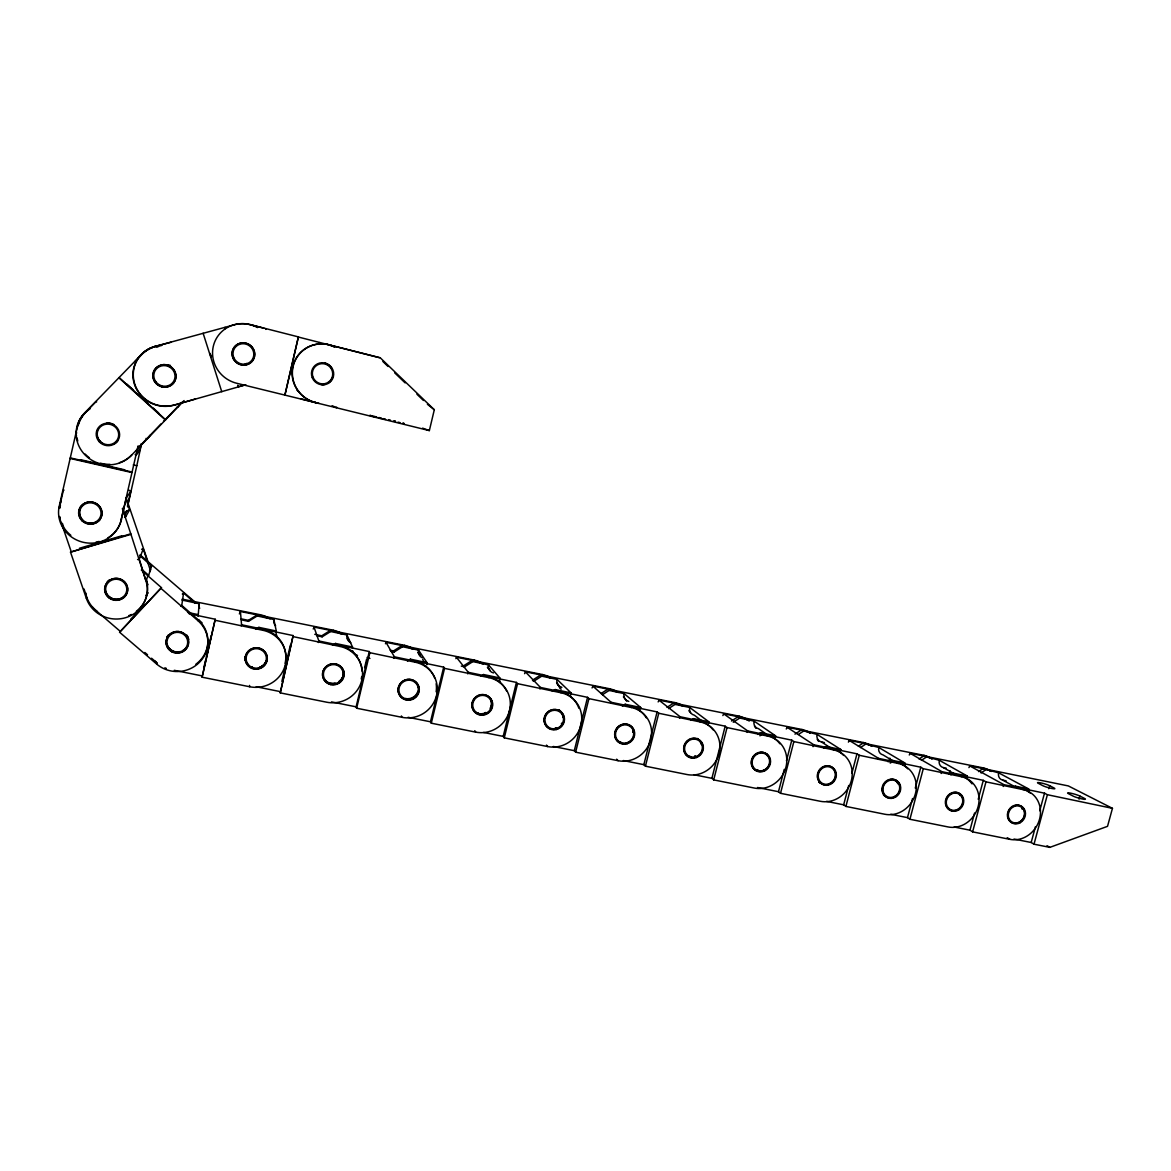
<?xml version="1.0" encoding="UTF-8"?>
<svg xmlns="http://www.w3.org/2000/svg" width="1171" height="1171" viewBox="0 0 1171 1171"><rect width="100%" height="100%" fill="white"/><g stroke="black" fill="none" stroke-linecap="round" stroke-linejoin="round"><path stroke-width="1.5" d="M285.109 663.298A29.875 28.733 -8.8 0 0 262.67 629.193L262.846 630.276A29.992 28.836 -8.9 0 1 285.373 664.484A29.992 28.836 -8.9 0 1 249.686 686.748L202.085 677.189L215.23 619.239L189.043 613.736M202.085 677.189L215.23 619.239M141.31 570.043L161.481 587.681L119.588 632.238L156.665 664.059A30.636 29.246 -2.4 0 0 199.86 661.908A30.636 29.246 -2.4 0 0 197.958 620.689L198.031 619.635L181.768 605.407L183.569 592.98L195.162 603.153M198.104 616.297A7.699 7.392 -1.7 0 1 198.28 614.643L199.114 603.694L182.047 600.079L182.178 599.157L260.343 614.76A28.309 27.27 -7.3 0 1 270.047 618.786M156.665 664.059L156.914 662.83L151.557 658.234M128.781 490.137A7.582 7.246 13.6 0 0 130.889 490.956L126.278 498.187L121.14 519.909A31.705 30.095 11.2 0 1 83.609 542.378A31.705 30.095 11.2 0 1 59.223 506.194L77.432 426.683A31.515 29.992 18.2 0 1 88.41 409.821M59.414 508.243A31.573 29.978 11.3 0 1 59.867 505.579L63.424 489.99A8.124 7.685 13.8 0 0 64.024 490.107M76.613 432.597L75.925 435.685A8.109 7.685 17.1 0 1 76.598 435.875M121.14 519.909L137.988 446.239M135.119 454.655A7.963 7.612 15.8 0 1 136.29 454.846L138.266 446.078M136.29 454.846L139.803 450.513L141.31 443.809M127.507 505.945L130.889 490.956M141.53 443.75L136.802 465.692L133.274 464.887M127.507 506.911L136.802 465.692M265.846 328.831L265.861 328.758A7.846 7.597 36.1 0 0 265.744 329.388M203.886 667.411L205.496 660.415M206.316 656.916L208.731 646.407M209.536 642.908L211.146 635.912M298.385 336.897L284.904 395.11L298.385 336.897L250.17 324.601A31.046 29.992 31.2 0 0 213.283 346.396A31.046 29.992 31.2 0 0 236.718 383.268L429.347 430.591L434.309 409.748L380.209 357.755L328.905 344.816A30.197 29.524 36.3 0 0 292.852 366.333A30.197 29.524 36.3 0 0 315.467 402.517L315.848 402.707A30.329 29.641 36.4 0 1 293.145 366.377A30.329 29.641 36.4 0 1 329.344 344.786M319.463 342.561L319.449 342.635A7.729 7.509 39.1 0 1 319.112 343.718M281.874 681.376L290.379 645.075M361.971 671.1A29.29 28.294 -17.4 0 0 339.488 645.294L339.971 646.436A29.407 28.411 -17.5 0 1 361.81 680.161A29.407 28.411 -17.5 0 1 326.768 702.219L280.264 692.881L293.145 635.575L241.563 624.758L240.421 611.496L333.208 630.203A27.782 26.889 -15.7 0 1 342.693 634.155M280.264 692.881L293.145 635.575M364.591 667.69L366.625 659.156M434.778 678.316A28.777 27.826 -27.5 0 0 414.578 661.044L415.324 662.23A28.894 27.928 -27.6 0 1 436.505 695.486A28.894 27.928 -27.6 0 1 402.092 717.34L356.643 708.221L356.116 706.845L369.275 651.544L318.863 640.976L313.989 627.071L404.507 645.309A27.314 26.479 -25.8 0 1 413.787 649.188M356.643 708.221L369.86 652.701L369.275 651.544M119.588 632.238L161.481 587.681M506.56 690.875A28.338 27.314 -36.7 0 0 487.956 676.443L488.995 677.672A28.455 27.416 -36.8 0 1 509.531 710.475A28.455 27.416 -36.8 0 1 475.719 732.124L431.294 723.195L430.489 721.79L443.677 667.148L394.407 656.814L385.976 642.308A7.026 6.836 -21.8 0 1 385.449 643.757M431.294 723.195L444.541 668.363L443.677 667.148M578.898 708.265A27.958 26.787 -43.8 0 0 559.723 691.49L561.011 692.764A28.06 26.874 -43.9 0 1 580.933 725.127A28.06 26.874 -43.9 0 1 547.721 746.571L504.277 737.847L503.193 736.398L516.411 682.415L468.254 672.315L456.397 657.209A6.909 6.719 -33.4 0 1 455.885 658.658M504.277 737.847L517.553 683.659L516.411 682.415M646.29 717.808A27.606 26.23 -48.8 0 0 629.896 706.215L631.432 707.533A27.709 26.318 -48.8 0 1 650.769 739.443A27.709 26.318 -48.8 0 1 618.112 760.696L575.634 752.177L574.302 750.684L587.549 697.331L540.446 687.45L525.34 671.803A6.821 6.602 -42.5 0 1 524.579 673.676M575.634 752.177L588.925 698.619L587.549 697.331M713.051 729.826A27.284 25.689 -52.3 0 0 698.545 720.619L700.317 721.965A27.387 25.777 -52.3 0 1 719.082 753.465A27.387 25.777 -52.3 0 1 686.982 774.529L645.426 766.185L643.845 764.663L657.107 711.924L611.042 702.263L592.819 686.089A6.733 6.47 -48.7 0 1 592.058 687.933M645.426 766.185L658.746 713.256L657.107 711.924M779.886 743.775A26.977 25.162 -54.8 0 0 765.717 734.7L767.722 736.091A27.079 25.235 -54.9 0 1 785.931 767.181A27.079 25.235 -54.9 0 1 754.373 788.054L713.695 779.886L711.895 778.334L725.171 726.196L680.102 716.74L658.892 700.082A6.66 6.338 -52.7 0 1 658.146 701.912M713.695 779.886L727.045 727.572L725.171 726.196M225.037 327.441L224.744 328.568L225.066 327.514A7.934 7.626 32 0 1 225.33 328.641M843.676 755.456A26.684 24.635 -56.7 0 0 831.454 748.489L833.679 749.923A26.772 24.708 -56.7 0 1 851.346 780.603A26.772 24.708 -56.7 0 1 820.315 801.286L780.515 793.309L778.481 791.713L784.248 769.376M786.458 760.784L791.786 740.174L747.669 730.924L723.605 713.783A6.587 6.206 -55.5 0 1 722.858 715.583M780.515 793.309L793.865 741.58L791.786 740.174M907.759 768.849A26.391 24.123 -58.1 0 0 895.815 761.984L898.23 763.448A26.494 24.196 -58.1 0 1 915.4 793.748A26.494 24.196 -58.1 0 1 884.866 814.255L845.901 806.424L843.662 804.814L848.712 785.478M851.917 773.182L856.967 753.846L813.801 744.785L787 727.206A6.528 6.089 -57.5 0 1 786.268 728.991M845.901 806.424L859.265 755.28L856.967 753.846M888.994 761.574L889.887 758.149M972.032 783.882A26.113 23.625 -59.3 0 0 958.829 775.202L961.45 776.695A26.216 23.698 -59.3 0 1 978.122 806.614A26.216 23.698 -59.3 0 1 948.086 826.946L909.926 819.276L907.481 817.636L912.531 798.52M915.283 788.083L920.787 767.225L878.528 758.369L849.121 740.35A6.455 5.957 -58.9 0 1 848.39 742.121M909.926 819.276L923.29 768.703L920.787 767.225M949.227 774.207L950.135 770.811M1030.29 793.118A25.85 23.142 -60.1 0 0 1020.541 788.156L1023.352 789.678A25.938 23.215 -60.1 0 1 1039.541 819.217A25.938 23.215 -60.1 0 1 1009.988 839.358L972.618 831.864L969.969 830.195L974.565 812.996M978.239 799.251L983.289 780.34L941.894 771.66L909.999 753.231A6.397 5.84 -60 0 1 909.267 754.988M972.618 831.864L985.982 781.847L983.289 780.34M968.929 767.605A6.323 5.738 -60.9 0 0 969.661 765.863L1068.347 785.931L1112.45 808.341L1107.532 826.331L1049.845 847.365L1034.008 844.189L1031.183 842.491L1035.471 826.638M1039.746 810.786L1044.503 793.177L1003.957 784.672L969.661 765.863M1048.806 788.712L1049.626 785.682A6.704 0.79 15.8 0 0 1040.931 782.931A6.704 0.79 15.8 0 0 1038.194 783.267L1042.673 785.609A6.733 0.805 15.8 0 0 1051.441 788.405A6.733 0.805 15.8 0 0 1054.149 788.039L1049.626 785.682M1034.008 844.189L1047.386 794.714L1044.503 793.177M1079.047 799.134L1079.882 796.06A6.806 0.805 15.9 0 0 1070.997 793.235A6.806 0.805 15.9 0 0 1068.362 793.631L1073.075 796.075A6.85 0.82 15.9 0 0 1082.033 798.929A6.85 0.82 15.9 0 0 1084.639 798.505L1079.882 796.06M148.014 584.651A7.831 7.48 3.9 0 1 148.644 575.342L151.586 565.944L139.759 555.581M122.34 508.58L130.786 533.786L70.509 552.141L86.347 598.337A31.266 29.699 4.3 0 0 125.663 617.673A31.266 29.699 4.3 0 0 145.833 580.509L139.29 559.196L143.228 548.965A7.524 7.187 7.9 0 1 141.589 549.258M145.833 580.509L130.786 533.786M86.347 598.337L86.874 597.342M234.288 324.894L234.346 324.777A30.739 29.699 31.3 0 1 257.503 327.573M124.565 517.158A7.919 7.553 9.8 0 1 125.663 516.748L129.615 509.795L125.765 498.29M161.466 345.386A31.28 29.948 25 0 0 141.559 354.447L84.297 413.304A31.837 30.3 18.1 0 0 86.566 456.368A31.837 30.3 18.1 0 0 131.357 455.402L184.081 400.555M150.459 434.953L146.873 439.242A7.977 7.641 18.8 0 1 146.053 438.393M131.357 455.402L131.708 454.992A31.705 30.168 18.2 0 1 119.442 462.706M234.346 324.777L154.85 346.499A31.588 30.256 24.9 0 0 134.416 384.176A31.588 30.256 24.9 0 0 173.923 405.181L195.44 398.974M145.819 595.424L148.278 592.848M130.625 619.298L144.15 605.144M139.656 446.166L161.056 423.902M163.53 421.34L181.959 402.297M77.066 428.527A31.705 30.168 18.2 0 1 84.854 413.056L96.183 401.463A8.124 7.714 21.4 0 0 96.651 401.843M135.221 361.312L141.867 354.432A31.149 29.831 25 0 1 161.7 345.416M250.17 324.601L264.104 328.304M950.823 774.851L953.37 773.138L967.348 776.08A6.616 5.987 -60.6 0 0 967.114 778.012M978.517 771.587L982.864 768.659L998.643 772.831L1028.65 788.947A6.558 5.855 -61.3 0 0 1028.577 792.255M981.035 772.962L985.382 770.035M887.896 761.662L890.487 759.935L904.759 762.936A6.689 6.104 -59.7 0 0 904.627 765.849M890.238 763.097L892.844 761.37L890.487 759.935M919.059 759.028L923.465 756.085L939.332 760.286L967.348 776.08M921.387 760.389L925.807 757.432M858.387 746.234L862.866 743.263L878.821 747.493L904.759 762.936M860.539 747.552L865.032 744.566M823.637 748.196L826.258 746.469L840.837 749.528A6.763 6.236 -58.5 0 0 840.617 751.006M794.963 734.158L801.023 730.162L817.08 734.422L840.837 749.528M798.446 734.451L803.013 731.451M757.988 734.451L760.667 732.695L775.568 735.827A6.836 6.367 -56.9 0 0 775.348 737.32M759.92 735.812L762.614 734.056L760.667 732.695M731.494 720.999L737.92 716.813L739.706 718.057L754.08 721.102L775.568 735.827M733.266 722.258L739.706 718.057M690.919 720.399L693.642 718.628L708.865 721.819A6.909 6.499 -54.8 0 0 708.66 723.327M666.987 707.401L673.501 703.171L675.082 704.386L689.748 707.489L708.865 721.819M668.539 708.631L675.082 704.386M622.387 706.04L625.153 704.254L640.713 707.518A6.982 6.645 -51.8 0 0 640.508 709.041M601.104 693.51L607.734 689.251L609.096 690.422L624.084 693.598L640.713 707.518M602.45 694.71L609.096 690.422M552.331 691.358L555.156 689.558L571.053 692.895A7.07 6.777 -47.3 0 0 570.848 694.959M541.719 676.165L533.595 681.346L532.483 680.19L540.578 675.038L541.719 676.165L557.015 679.4L571.053 692.895M461.272 666.123L464.624 666.841L472.879 661.6L488.512 664.908L499.827 677.95A7.172 6.924 -40.6 0 0 500.529 683.015M480.71 676.355L483.579 674.525L499.827 677.95M407.449 661L410.377 659.171L427.005 662.654A7.275 7.055 -30.9 0 0 426.815 664.777M390.104 650.212L393.515 650.93L401.873 645.675L402.546 646.729L418.515 650.11L427.005 662.654M390.733 651.281L394.144 651.998L402.546 646.729M332.52 645.294L335.492 643.45L352.5 647.021A7.392 7.187 -19.3 0 0 352.339 648.09M314.779 634.345L321.732 635.809L330.251 630.51L330.661 631.52L346.982 634.975A7.085 6.894 -17.7 0 0 350.788 642.703M316.873 635.736L322.113 636.834L330.661 631.52M241.255 618.859L248.369 620.352L257.035 615.009L257.181 615.975L248.486 621.347L241.343 619.84M255.849 629.237L258.879 627.363L276.283 631.023A7.538 7.289 -9 0 0 276.854 635.809M70.509 552.141L130.435 534.518M79.379 548.291L121.901 535.791M237.625 385.303L238.489 386.708L245.471 384.732M245.778 384.805L173.923 405.181M154.85 346.499L170.951 342.269M379.565 357.741L298.063 336.97M174.274 670.31L202.159 675.916M256.186 686.762L280.015 691.563M331.452 701.883L356.116 706.845M408.094 717.296L430.489 721.79M483.521 732.446L503.193 736.398M553.298 746.469L574.302 750.684M623.309 760.535L643.845 764.663M694.022 774.748L711.895 778.334M757.505 787.498L778.481 791.713M826.55 801.374L843.662 804.814M890.721 814.269L907.481 817.636M954.145 827.004L969.969 830.195M1013.969 839.036L1031.183 842.491M187.58 612.404L198.28 614.643M1028.65 788.947L1014.95 786.063L1017.687 787.556M215.215 620.293L262.846 630.276M293.438 636.687L339.971 646.436M369.86 652.701L415.324 662.23M444.541 668.363L488.995 677.672M517.553 683.659L561.011 692.764M588.925 698.619L631.432 707.533M658.746 713.256L700.317 721.965M727.045 727.572L767.722 736.091M793.865 741.58L833.679 749.923M859.265 755.28L898.23 763.448M923.29 768.703L961.45 776.695M985.982 781.847L1023.352 789.678M1047.386 794.714L1112.45 808.341M483.345 663.913A26.904 26.025 -35.5 0 0 474.284 660.093L385.976 642.308M551.453 678.316A26.552 25.542 -43 0 0 542.583 674.555L456.397 657.209M618.127 692.427A26.245 25.045 -48.3 0 0 609.462 688.724L525.34 671.803M683.425 706.23A25.952 24.547 -52 0 0 674.95 702.6L592.819 686.089M747.391 719.77A25.674 24.064 -54.7 0 0 739.091 716.184L658.892 700.082M810.069 733.031A25.396 23.581 -56.6 0 0 801.945 729.489L723.605 713.783M871.487 746.015A25.133 23.127 -58.1 0 0 863.525 742.546L787 727.206M931.677 758.749A24.884 22.673 -59.2 0 0 923.89 755.324L849.121 740.35M990.695 771.235A24.635 22.22 -60.1 0 0 983.069 767.869L909.999 753.231M257.181 615.975L273.868 619.503A7.231 6.997 -7.7 0 0 275.639 625.812M817.08 734.422A6.499 6.031 -58.4 0 0 821.413 741.931L824.399 742.56M939.332 760.286A6.367 5.782 -60.6 0 0 943.416 767.605L946.285 768.22M998.643 772.831A6.309 5.679 -61.4 0 0 1002.625 780.076L1006.123 780.808M402.868 423.302L404.229 423.58L403.058 423.141M80.784 459.749L124.741 469.82M70.48 457.949L132.177 472.059M69.865 458.373L131.825 472.542M371.924 415.822L369.773 415.368L371.69 416.042M382.097 418.647L385.522 419.408L383.166 418.618M373.637 416.232L376.711 416.978M400.043 422.629L398.008 422.145M381.146 418.428L378.511 417.784M394.407 420.916L395.447 421.165M301.21 398.916L319.098 403.41M378.848 417.505L381.278 418.12M395.359 421.487L393.397 420.989M376.359 417.242L372.656 416.305M434.309 409.748L427.4 404.273M390.514 420.228L388.728 419.613M367.021 657.443L369.934 658.468M422.614 428.147L429.347 430.591M332.125 405.693L336.487 407.684A7.612 7.48 33.3 0 1 336.633 407.142M983.069 767.869L985.616 769.245A24.723 22.293 -60.1 0 1 991.427 771.44M1002.625 780.076L1015.301 786.956M923.89 755.324L926.261 756.686A24.972 22.732 -59.2 0 1 932.189 758.91M943.416 767.605L955.931 774.748M1047.006 845.682L1049.845 847.365M863.525 742.546L865.72 743.863A25.22 23.186 -58.1 0 1 871.78 746.132M892.229 760.447L883.036 754.9A6.441 5.899 -59.7 0 1 878.821 747.493M1007.221 837.675L1009.988 839.358M801.945 729.489L803.95 730.792A25.484 23.654 -56.6 0 1 810.127 733.09M821.413 741.931L830.371 747.698M826.258 746.469L828.409 747.859M765.746 733.705L758.53 728.699A6.572 6.148 -56.8 0 1 754.08 721.102M739.091 716.184L740.906 717.442A25.762 24.137 -54.7 0 1 749.235 721.043M701.224 720.414L694.33 715.188A6.645 6.279 -54.6 0 1 689.748 707.489M674.95 702.6L676.545 703.815A26.04 24.635 -52 0 1 683 706.201M693.642 718.628L695.369 719.945M637.844 709.041L640.435 711.236M609.462 688.724L610.838 689.909A26.333 25.118 -48.4 0 1 617.439 692.339M119.984 631.125L95.554 610.135A30.958 29.407 4.4 0 1 85.644 592.833M144.867 652.481L147.546 654.779M625.153 704.254L626.646 705.528M141.779 569.34L148.644 575.342M161.261 588.618L197.958 620.689M196.435 603.255L140.096 554.849M119.179 377.574L165.638 419.76M118.783 377.677L165.433 420.023M126.907 384.132L133.523 390.148M140.139 396.149L145.438 400.965M153.386 408.181L158.671 412.982M382.873 361.488L388.099 366.523M394.656 372.817L405.137 382.888M416.92 394.217L423.463 400.497M542.583 674.555L543.739 675.711A26.655 25.616 -43.1 0 1 550.487 678.17M555.156 689.558L556.401 690.802M616.634 759.189L618.112 760.696M546.476 745.093L547.721 746.571M474.284 660.093L475.206 661.191A27.006 26.113 -35.6 0 1 482.101 663.708M472.879 661.6L471.972 660.503L463.745 665.714L464.624 666.841M483.579 674.525L484.56 675.726M474.753 730.689L475.719 732.124M404.507 645.309L405.195 646.377A27.416 26.567 -25.9 0 1 412.236 648.924M410.377 659.171L411.094 660.327M393.515 650.93L394.144 651.998M401.39 715.949L402.092 717.34M346.982 634.975L352.5 647.021M333.208 630.203L333.633 631.228A27.884 26.977 -15.8 0 1 340.849 633.818M335.492 643.45L335.945 644.562M321.732 635.809L322.113 636.834M60.702 520.978L71.109 551.336M84.019 588.998L86.303 595.673M62.37 523.335L63.922 527.858M148.863 564.217L126.161 497.88M143.228 548.965L149.712 568.374L149.976 567.554A29.451 28.031 5.3 0 1 150.664 569.984M122.779 508.17L125.663 516.748M211.131 356.833L210.033 353.393L211.117 356.965M203.125 333.252L221.758 391.714M273.868 619.503L276.283 631.023M260.343 614.76L260.504 615.741A28.411 27.357 -7.4 0 1 267.866 618.39M258.879 627.363L259.025 628.417M248.369 620.352L248.486 621.347M249.569 685.43L249.686 686.748M201.998 622.665A7.699 7.392 -1.7 0 1 199.158 619.986M199.699 608.335A7.377 7.085 -0.7 0 1 199.114 603.694M240.421 611.496A7.289 7.026 -2.8 0 1 239.338 613.897M241.563 624.758A7.67 7.377 -4.1 0 1 241.226 625.812M166.311 668.363A30.344 28.953 -2.4 0 1 164.862 667.792M156.841 662.859A30.344 28.953 -2.4 0 1 154.587 660.722M185.808 648.236A11.139 10.627 -2.4 0 1 183.32 650.227M179.558 651.632A11.139 10.627 -2.4 0 1 175.518 651.676M171.727 650.329A11.139 10.627 -2.4 0 1 166.824 644.343M167.058 637.478A11.139 10.627 -2.4 0 1 168.17 635.399M186.76 635.282A11.139 10.627 -2.4 0 1 188.502 639.586M266.388 661.044A11.051 10.627 -8.8 0 1 259.64 667.368A10.905 10.495 -8.8 0 0 266.256 661M252.526 667.441A11.051 10.627 -8.8 0 1 251.048 666.841M247.871 664.528A11.051 10.627 -8.8 0 1 245.09 656.668A10.905 10.495 -8.8 0 0 247.462 663.855M149.742 571.902A7.494 7.172 4.7 0 1 151.586 565.944M183.569 592.98A7.407 7.099 2.3 0 1 182.325 594.019M181.768 605.407A7.802 7.465 1.3 0 1 180.919 606.183M198.031 619.635A30.519 29.129 -2.4 0 1 195.85 664.25M125.575 595.322A11.52 10.934 4.4 0 1 105.112 587.374M107.015 582.294A11.52 10.934 4.4 0 1 109.269 579.938M185.823 648.412A11.286 10.773 -2.4 0 1 183.276 650.417M179.456 651.793A11.286 10.773 -2.4 0 1 166.648 644.27M166.985 637.302A11.286 10.773 -2.4 0 1 168.126 635.209M186.95 635.311A11.286 10.773 -2.4 0 1 188.663 639.688M238.064 385.64A7.831 7.568 26.4 0 1 238.489 386.708M174.098 404.976A31.471 30.124 24.9 0 1 134.753 384.059A31.471 30.124 24.9 0 1 155.099 346.528M246.642 363.478A10.7 10.334 31.1 0 1 245.163 364.005M166.911 386.913A11.637 11.139 24.9 0 1 161.905 386.664M157.397 384.366A11.637 11.139 24.9 0 1 153.621 378.921M170.483 366.362A11.637 11.139 24.9 0 0 162.345 364.767A11.49 11.007 24.9 0 1 170.293 366.421M136.422 450.469A7.612 7.289 16.2 0 1 139.803 450.513M126.278 498.187A7.977 7.626 13 0 1 125.707 498.041M121.535 519.236A31.573 29.978 11.3 0 1 107.937 537.84M99.154 541.456A31.573 29.978 11.3 0 1 96.081 542.056M70.846 535.293A31.573 29.978 11.3 0 1 64.346 528.326M60.336 519.822A31.573 29.978 11.3 0 1 59.648 516.865M126.38 510.951A29.978 28.47 11.9 0 1 125.707 513.41M78.369 424.912A31.383 29.875 18.2 0 1 90.211 408.679M117.803 440.735A11.578 11.022 18.2 0 1 113.982 443.941M109.327 445.17A11.578 11.022 18.2 0 1 106.81 445.039M102.711 443.589A11.578 11.022 18.2 0 1 97.471 430.196M106.751 423.112A11.578 11.022 18.2 0 1 114.055 424.649M99.857 519.617A11.681 11.081 11.3 0 1 88.425 523.247M81.428 518.812A11.681 11.081 11.3 0 1 80.814 506.545M124.653 514.567A7.582 7.246 10.5 0 1 129.615 509.795M139.29 559.196A7.919 7.553 7.1 0 1 137.563 559.518M146.126 579.601A31.134 29.582 4.4 0 1 136.319 611.335M131.342 614.482A31.134 29.582 4.4 0 1 128.751 615.668M97.017 611.335A31.134 29.582 4.4 0 1 92.538 607.12M60.248 519.514A31.397 29.787 11.3 0 1 59.545 516.484M59.501 507.072A31.397 29.787 11.3 0 1 61.185 501.042M59.926 508.024A31.266 29.67 11.3 0 1 60.438 504.921M99.828 519.426A11.534 10.949 11.3 0 1 88.586 523.144M81.619 518.841A11.534 10.949 11.3 0 1 80.872 506.736M177.377 406.674A7.934 7.612 21.5 0 1 177.831 407.054L179.558 404.785A7.582 7.289 21.8 0 0 179.134 404.419M110.001 464.36A31.705 30.168 18.2 0 1 100.369 463.174M89.42 457.832A31.705 30.168 18.2 0 1 85.19 454.085M77.769 440.999A31.705 30.168 18.2 0 1 77.081 437.925M156.592 347.245A29.802 28.543 25.1 0 1 158.07 346.806M167.029 386.752A11.49 11.007 24.9 0 1 162.066 386.562M157.587 384.351A11.49 11.007 24.9 0 1 153.796 379.009M168.317 364.986A10.085 9.661 25.1 0 1 170.468 365.469M333.106 375.628A11.168 10.905 36.3 0 1 328.539 382.829M324.894 384.41A11.168 10.905 36.3 0 1 321.688 384.674M325.055 363.142A11.168 10.905 36.3 0 1 332.227 369.333M334.877 346.997A30.022 29.334 36.4 0 0 329.095 344.874L328.656 344.903A29.904 29.231 36.3 0 1 334.423 347.011M297.083 390.353A7.685 7.509 29.6 0 1 298.956 391.67M246.979 363.522A10.861 10.495 31.2 0 1 245.544 364.093M313.989 627.071A7.143 6.938 -10.8 0 1 313.213 629.003M318.863 640.976A7.509 7.275 -12.6 0 1 318.307 642.528M361.722 676.428A29.29 28.294 -17.4 0 1 361.254 678.931M347.421 638.663A27.884 26.977 -15.8 0 1 349.28 640.742M252.57 667.309A10.905 10.495 -8.8 0 1 251.106 666.723M343.454 670.72A10.832 10.466 -17.4 0 1 339.122 681.566M335.565 683.235A10.832 10.466 -17.4 0 1 324.308 679.634M417.915 652.613A27.314 26.479 -25.8 0 1 419.73 654.648M422.658 659.258A27.314 26.479 -25.8 0 1 423.726 661.761M357.492 655.438A7.392 7.187 -19.3 0 1 352.632 650.739M394.407 656.814A7.377 7.158 -23.7 0 1 393.866 658.351M436.154 683.747A28.777 27.826 -27.5 0 1 436.154 691.739M418.647 653.696A27.416 26.567 -25.9 0 1 420.462 655.745M343.323 670.749A10.7 10.334 -17.4 0 1 339.048 681.463M334.774 683.279A10.7 10.334 -17.4 0 1 330.895 683.322M327.295 682.034A10.7 10.334 -17.4 0 1 324.426 679.561M417.988 685.445A10.51 10.158 -27.5 0 1 418.384 687.64M417.915 691.344A10.51 10.158 -27.5 0 1 405.195 698.472M487.385 667.28A26.904 26.025 -35.5 0 1 489.141 669.285M422.204 657.736A6.982 6.792 -29.5 0 1 418.515 650.11M468.254 672.315A7.26 7.041 -34.9 0 1 467.697 673.823M488.366 668.407A27.006 26.113 -35.6 0 1 490.122 670.427M490.459 698.443A10.48 10.1 -36.7 0 1 490.254 708.455A10.349 9.968 -36.7 0 0 490.342 698.516M485.892 712.612A10.48 10.1 -36.7 0 1 475.792 712.422M557.103 683.63A26.552 25.542 -43 0 1 559.87 688.109M493.503 672.915A6.88 6.66 -39.7 0 1 488.512 664.908M540.446 687.45A7.158 6.894 -43.4 0 1 539.904 688.943M556.591 682.81A26.655 25.616 -43.1 0 1 561.085 689.309M485.833 712.495A10.349 9.968 -36.7 0 1 485.16 712.817M478.573 713.417A10.349 9.968 -36.7 0 1 476.509 712.656M559.182 709.992A10.334 9.895 -43.8 0 1 563.192 717.413M561.787 723.107A10.334 9.895 -43.8 0 1 561.377 723.737M556.123 727.82A10.334 9.895 -43.8 0 1 555.405 728.055M561.875 687.304A6.792 6.528 -46.8 0 1 557.015 679.4M611.042 702.263A7.07 6.763 -49.2 0 1 610.72 703.259M623.396 696.906A26.333 25.118 -48.4 0 1 626.544 701.019M559.109 710.109A10.202 9.778 -43.8 0 1 563.075 717.413M556.079 727.703A10.202 9.778 -43.8 0 1 555.376 727.938M632.984 730.367A10.202 9.705 -48.8 0 1 633.16 732.534A10.085 9.573 -48.8 0 0 632.984 731.099M621.157 742.59A10.202 9.705 -48.8 0 1 619.093 742.004A10.085 9.573 -48.8 0 0 621.186 742.473M628.798 701.385A6.719 6.411 -51.5 0 1 624.084 693.598M680.102 716.74A6.982 6.616 -53 0 1 679.561 718.204M688.826 710.709A26.04 24.635 -52 0 1 690.451 712.656M697.184 738.403A9.968 9.383 -52.3 0 1 701.327 744.507M695.325 755.705A9.968 9.383 -52.3 0 1 694.666 755.968M690.509 756.539A9.968 9.383 -52.3 0 1 687.831 755.88M747.669 730.924A6.909 6.47 -55.6 0 1 747.142 732.358M754.49 726.152A25.762 24.137 -54.7 0 1 755.88 728.245M766.42 753.934A9.968 9.295 -54.8 0 1 767.547 755.646M755.617 769.918A9.968 9.295 -54.8 0 0 758.325 770.372A9.851 9.178 -54.8 0 1 756.305 769.991M813.801 744.785A6.836 6.338 -57.5 0 1 813.025 746.659M817.241 739.369A25.484 23.654 -56.6 0 1 818.588 741.433M766.317 754.022A9.851 9.178 -54.8 0 1 767.444 755.705M819.012 782.111A9.866 9.105 -56.7 0 0 821.369 783.326A9.749 8.987 -56.7 0 1 819.085 782.008M878.528 758.369A6.763 6.206 -59 0 1 878.206 759.32M895.303 779.93A9.631 8.812 -58.1 0 1 897.747 783.721M885.788 796.324A9.631 8.812 -58.1 0 1 883.505 795.138M941.894 771.66A6.689 6.075 -60 0 1 941.133 773.489M959.576 794.289A9.661 8.739 -59.3 0 1 960.235 795.416M1003.957 784.672A6.616 5.957 -60.9 0 1 1003.196 786.488M959.532 794.377A8.885 8.036 -59.3 0 1 957.688 809.381A8.885 8.036 -59.3 0 1 946.314 801.345A8.885 8.036 -59.3 0 1 959.532 794.377A9.529 8.621 -59.3 0 1 960.132 795.475M1021.815 808.136A9.558 8.548 -60.1 0 1 1022.078 808.722M1021.712 808.195A9.441 8.446 -60.1 0 1 1021.976 808.78M171.844 651.413A11.183 10.671 -2.4 0 0 188.531 641.986A11.183 10.671 -2.4 0 0 171.683 632.94A11.183 10.671 -2.4 0 0 171.844 651.413M172.21 650.886A10.378 9.91 -2.4 0 0 187.711 642.118A10.378 9.91 -2.4 0 0 172.078 633.716A10.378 9.91 -2.4 0 0 172.21 650.886M252.131 668.495A11.081 10.656 -8.9 0 0 267.208 656.887A11.081 10.656 -8.9 0 0 249.394 650.227A11.081 10.656 -8.9 0 0 252.131 668.495M109.254 597.708A11.403 10.832 4.3 0 0 127.551 590.755A11.403 10.832 4.3 0 0 111.948 579.118A11.403 10.832 4.3 0 0 109.254 597.708M109.708 597.195A10.598 10.071 4.3 0 0 126.702 590.755A10.598 10.071 4.3 0 0 112.211 579.938A10.598 10.071 4.3 0 0 109.708 597.195M171.566 651.676A11.329 10.802 -2.4 0 0 188.648 642.396A11.329 10.802 -2.4 0 0 171.742 632.955A11.329 10.802 -2.4 0 0 171.566 651.676M233.307 358.502A11.329 10.949 31.2 0 0 252.702 360.434A11.329 10.949 31.2 0 0 244.183 342.971A11.329 10.949 31.2 0 0 233.307 358.502M234.039 358.18A10.524 10.158 31.2 0 0 252.043 359.965A10.524 10.158 31.2 0 0 244.139 343.762A10.524 10.158 31.2 0 0 234.039 358.18M154.996 382.229A11.681 11.183 24.9 0 0 174.977 380.882A11.681 11.183 24.9 0 0 163.223 364.693A11.681 11.183 24.9 0 0 154.996 382.229M99.067 441.569A11.769 11.198 18.1 0 0 118.988 438.422A11.769 11.198 18.1 0 0 105.697 423.331A11.769 11.198 18.1 0 0 99.067 441.569M99.652 440.72A10.788 10.261 18.1 0 0 118.008 438.335A10.788 10.261 18.1 0 0 106.224 424.18A10.788 10.261 18.1 0 0 99.652 440.72M82.16 520.919A11.725 11.125 11.2 0 0 101.657 516.001A11.725 11.125 11.2 0 0 87.108 502.286A11.725 11.125 11.2 0 0 82.16 520.919M82.673 520.963A11.564 10.978 11.2 0 0 101.701 515.445A11.564 10.978 11.2 0 0 86.844 502.418A11.564 10.978 11.2 0 0 82.673 520.963M83.17 520.466A10.744 10.202 11.2 0 0 100.838 515.342A10.744 10.202 11.2 0 0 87.049 503.237A10.744 10.202 11.2 0 0 83.17 520.466M109.518 598.308A11.564 10.978 4.3 0 0 127.683 590.462A11.564 10.978 4.3 0 0 111.318 579.382A11.564 10.978 4.3 0 0 109.518 598.308M155.055 381.966A11.52 11.037 24.9 0 0 174.801 380.97A11.52 11.037 24.9 0 0 163.472 364.81A11.52 11.037 24.9 0 0 155.055 381.966M155.699 381.541A10.7 10.246 24.9 0 0 174.04 380.634A10.7 10.246 24.9 0 0 163.516 365.601A10.7 10.246 24.9 0 0 155.699 381.541M312.262 377.677A11.212 10.949 36.4 0 0 331.334 380.78A11.212 10.949 36.4 0 0 324.133 362.878A11.212 10.949 36.4 0 0 312.262 377.677M313.038 377.252A10.276 10.041 36.4 0 0 330.5 380.268A10.276 10.041 36.4 0 0 324.074 363.8A10.276 10.041 36.4 0 0 313.038 377.252M233.234 358.648A11.476 11.095 31.2 0 0 252.892 360.434A11.476 11.095 31.2 0 0 244.124 342.825A11.476 11.095 31.2 0 0 233.234 358.648M251.487 667.851A10.949 10.524 -8.8 0 0 267.12 657.355A10.949 10.524 -8.8 0 0 250.038 649.685A10.949 10.524 -8.8 0 0 251.487 667.851M251.853 667.294A10.158 9.778 -8.9 0 0 266.359 657.56A10.158 9.778 -8.9 0 0 250.492 650.432A10.158 9.778 -8.9 0 0 251.853 667.294M330.764 684.64A10.876 10.495 -17.6 0 0 343.747 671.217A10.876 10.495 -17.6 0 0 325.523 667.221A10.876 10.495 -17.6 0 0 330.764 684.64M330.837 684.274A10.729 10.363 -17.5 0 0 343.484 670.881A10.729 10.363 -17.5 0 0 325.45 667.163A10.729 10.363 -17.5 0 0 330.837 684.274M331.056 683.688A9.968 9.631 -17.5 0 0 342.81 671.246A9.968 9.631 -17.5 0 0 326.05 667.792A9.968 9.631 -17.5 0 0 331.056 683.688M407.625 700.185A10.685 10.319 -27.6 0 0 418.354 685.269A10.685 10.319 -27.6 0 0 400.087 683.966A10.685 10.319 -27.6 0 0 407.625 700.185M407.654 699.804A10.539 10.188 -27.6 0 0 418.018 684.933A10.539 10.188 -27.6 0 0 399.955 683.923A10.539 10.188 -27.6 0 0 407.654 699.804M407.801 699.219A9.792 9.47 -27.6 0 0 417.418 685.401A9.792 9.47 -27.6 0 0 400.643 684.464A9.792 9.47 -27.6 0 0 407.801 699.219M482.759 715.174A10.524 10.129 -36.8 0 0 491.117 699.131A10.524 10.129 -36.8 0 0 473.143 700.478A10.524 10.129 -36.8 0 0 482.759 715.174M482.745 714.749A10.378 9.997 -36.8 0 0 490.693 698.78A10.378 9.997 -36.8 0 0 472.967 700.434A10.378 9.997 -36.8 0 0 482.745 714.749M482.818 714.178A9.646 9.295 -36.8 0 0 490.195 699.336A9.646 9.295 -36.8 0 0 473.728 700.887A9.646 9.295 -36.8 0 0 482.818 714.178M556.166 729.592A10.378 9.939 -43.9 0 0 562.08 712.788A10.378 9.939 -43.9 0 0 544.764 716.696A10.378 9.939 -43.9 0 0 556.166 729.592M556.108 729.138A10.246 9.807 -43.9 0 0 561.582 712.451A10.246 9.807 -43.9 0 0 544.559 716.681A10.246 9.807 -43.9 0 0 556.108 729.138M556.108 728.596A9.514 9.105 -43.9 0 0 561.187 713.095A9.514 9.105 -43.9 0 0 545.379 717.018A9.514 9.105 -43.9 0 0 556.108 728.596M627.202 743.717A10.246 9.734 -48.8 0 0 631.886 726.796A10.246 9.734 -48.8 0 0 615.17 731.904A10.246 9.734 -48.8 0 0 627.202 743.717M627.1 743.234A10.115 9.602 -48.8 0 0 631.33 726.444A10.115 9.602 -48.8 0 0 614.936 731.89A10.115 9.602 -48.8 0 0 627.1 743.234M627.071 742.721A9.397 8.914 -48.8 0 0 630.993 727.118A9.397 8.914 -48.8 0 0 615.77 732.182A9.397 8.914 -48.8 0 0 627.071 742.721M696.657 757.491A10.129 9.529 -52.3 0 0 700.156 740.526A10.129 9.529 -52.3 0 0 684.084 746.791A10.129 9.529 -52.3 0 0 696.657 757.491M696.511 756.978A9.997 9.412 -52.3 0 0 699.526 740.174A9.997 9.412 -52.3 0 0 683.805 746.776A9.997 9.412 -52.3 0 0 696.511 756.978M696.467 756.495A9.28 8.739 -52.3 0 0 699.277 740.892A9.28 8.739 -52.3 0 0 684.684 747.025A9.28 8.739 -52.3 0 0 696.467 756.495M764.59 770.913A10.012 9.324 -54.9 0 0 766.917 754.007A10.012 9.324 -54.9 0 0 751.562 761.37A10.012 9.324 -54.9 0 0 764.59 770.913M763.741 770.694A9.88 9.207 -54.9 0 0 766.785 754.08A9.88 9.207 -54.9 0 0 751.358 760.623A9.88 9.207 -54.9 0 0 763.741 770.694M763.726 770.225A9.178 8.548 -54.9 0 0 766.566 754.783A9.178 8.548 -54.9 0 0 752.236 760.872A9.178 8.548 -54.9 0 0 763.726 770.225M830.429 784.336A9.895 9.134 -56.7 0 0 832.801 767.62A9.895 9.134 -56.7 0 0 817.709 774.924A9.895 9.134 -56.7 0 0 830.429 784.336M830.18 783.794A9.763 9.017 -56.7 0 0 832.083 767.268A9.763 9.017 -56.7 0 0 817.358 774.895A9.763 9.017 -56.7 0 0 830.18 783.794M830.166 783.355A9.075 8.373 -56.7 0 0 831.922 768.015A9.075 8.373 -56.7 0 0 818.251 775.1A9.075 8.373 -56.7 0 0 830.166 783.355M895.493 797.144A9.792 8.944 -58.1 0 0 896.737 780.574A9.792 8.944 -58.1 0 0 882.378 788.888A9.792 8.944 -58.1 0 0 895.493 797.144M894.585 796.939A9.661 8.826 -58.1 0 0 896.532 780.603A9.661 8.826 -58.1 0 0 882.056 788.156A9.661 8.826 -58.1 0 0 894.585 796.939M894.6 796.5A8.973 8.197 -58.1 0 0 896.401 781.335A8.973 8.197 -58.1 0 0 882.963 788.361A8.973 8.197 -58.1 0 0 894.6 796.5M958.581 810.01A9.69 8.753 -59.3 0 0 959.898 793.631A9.69 8.753 -59.3 0 0 945.773 801.886A9.69 8.753 -59.3 0 0 958.581 810.01M957.644 809.79A9.558 8.651 -59.3 0 0 959.635 793.645A9.558 8.651 -59.3 0 0 945.407 801.14A9.558 8.651 -59.3 0 0 957.644 809.79M1020.365 822.613A9.588 8.578 -60.1 0 0 1021.741 806.409A9.588 8.578 -60.1 0 0 1007.85 814.592A9.588 8.578 -60.1 0 0 1020.365 822.613M1019.985 822.042A9.47 8.475 -60.1 0 0 1020.907 806.072A9.47 8.475 -60.1 0 0 1007.382 814.548A9.47 8.475 -60.1 0 0 1019.985 822.042M1020.014 821.661A8.797 7.86 -60.1 0 0 1020.863 806.819A8.797 7.86 -60.1 0 0 1008.304 814.694A8.797 7.86 -60.1 0 0 1020.014 821.661"/></g></svg>
